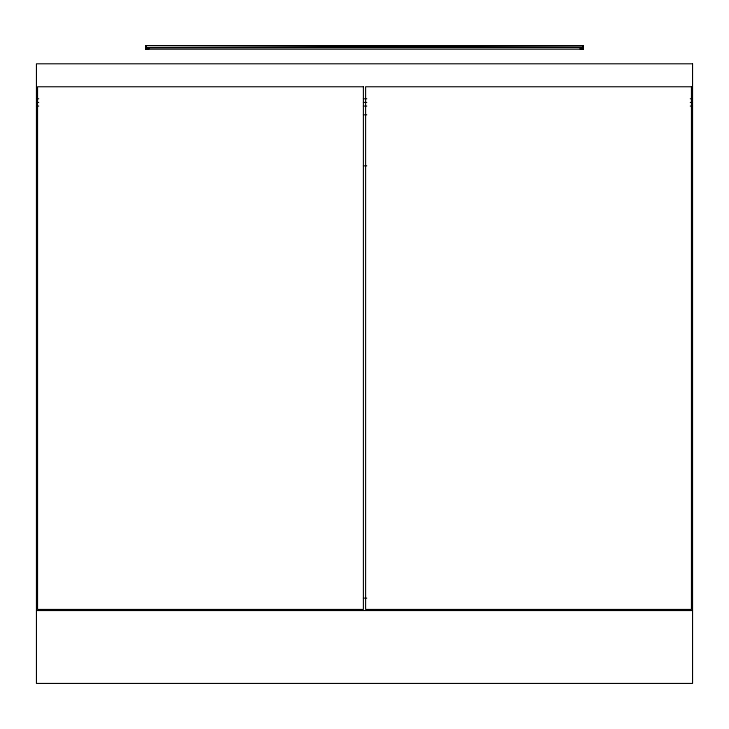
<?xml version="1.0" encoding="UTF-8"?>
<svg xmlns="http://www.w3.org/2000/svg" width="729" height="729" viewBox="0 0 729 729"><rect width="100%" height="100%" fill="white"/><g stroke="black" fill="none" stroke-linecap="round" stroke-linejoin="round"><path stroke-width="1.09" d="M145.873 45.562L145.8 49.208L583.2 49.208L583.2 45.562L145.8 45.562L146.438 47.567L146.101 49.208L145.8 45.562L583.2 47.267L582.899 49.208L582.562 47.567L148.716 47.74L145.8 47.267M145.873 49.208L145.991 48.314M583.118 47.376L581.569 49.208L581.569 47.695L580.949 49.208L580.284 47.74L580.284 49.208L580.949 47.731L582.106 47.64L582.562 49.208L583.2 47.267L146.438 47.567L146.438 49.208L146.893 47.64L147.431 49.208L148.051 47.731L148.716 49.208L148.716 47.74L146.438 47.567L146.893 49.208L147.431 47.695L148.051 49.208L148.716 47.74M36.45 98.779L38.728 98.779M363.361 98.779L366.778 98.779M690.272 98.779L692.55 98.779M36.45 102.425L38.728 102.425M363.361 102.425L366.778 102.425M690.272 102.425L692.55 102.425M36.45 106.07L38.728 106.07M363.361 106.07L366.778 106.07M690.272 106.07L692.55 106.07M363.37 114.817L366.751 114.817M363.37 165.847L366.751 165.847M363.37 598.144L366.751 598.144M36.45 610.538L692.55 610.538M146.274 48.36L146.438 49.208M583.118 45.562L583.118 49.208L582.899 47.476L582.106 47.64L581.569 49.208L580.949 47.731L580.949 49.208M582.899 45.562L582.899 49.208M582.562 47.567L582.562 49.208M148.051 47.731L148.051 49.208M147.431 47.695L147.431 49.208M146.893 47.64L146.893 49.208M146.092 45.562L146.092 49.208M692.55 63.788L36.45 63.788L36.45 683.438L692.55 683.438L692.55 63.788M363.406 86.751L37.544 86.751L37.544 609.444L363.406 609.444L363.406 86.751M691.457 86.751L365.594 86.751L365.594 609.444L691.457 609.444L691.457 86.751"/></g></svg>
